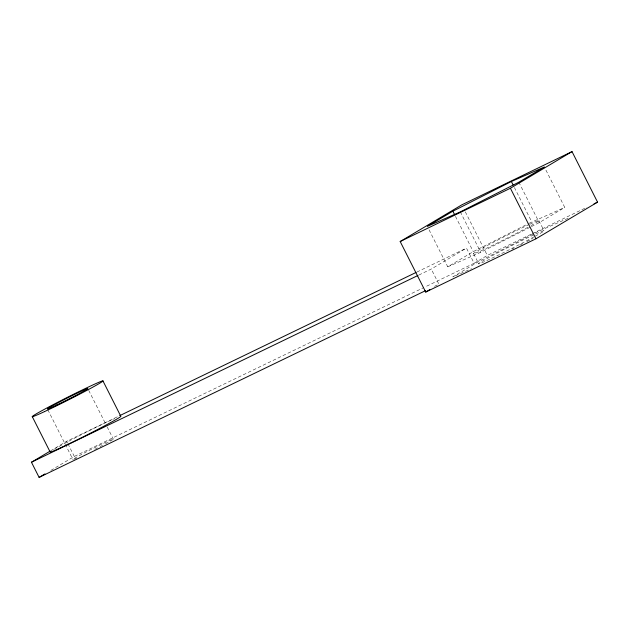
<?xml version="1.0" encoding="UTF-8"?>
<svg xmlns="http://www.w3.org/2000/svg" width="629" height="629" viewBox="0 0 629 629"><rect width="100%" height="100%" fill="white"/><g stroke="black" fill="none" stroke-linecap="round" stroke-linejoin="round"><path stroke-width="0.47" stroke-dasharray="3.15 2.36" d="M50.729 450.765L66.658 441.283L117.961 416.5M50.847 470.413L74.316 456.45L423.702 287.626M418.867 275.03L431.25 269.047L466.459 248.101L474.117 263.26L424.583 287.194M429.072 229.829L447.754 266.822L473.275 251.631L528.297 223.704M531.387 226.597L539.25 222.611L564.771 207.421L544.352 166.992M474.117 263.26L487.318 255.405L531.411 234.098M529.17 223.264L564.771 207.421M447.754 266.822L480.737 252.308L530.514 227.045M512.045 249.115L513.791 248.235M519.9 245.129L523.399 243.352M526.89 241.583L532.999 238.477M416.925 272.035L466.459 248.101M532.291 233.673L586.967 207.256M434.49 286.344L438.908 284.206L431.25 269.047M568.097 218.318L536.891 232.038L478.386 261.743L452.856 276.925L471.577 268.693M538.849 220.496L543.951 230.607M518.823 182.182L539.25 222.611M514.404 187.528L531.788 221.935M465.311 211.839L487.318 255.405M460.318 211.879L480.737 252.308M455.459 216.368L473.275 251.631M473.684 253.746L478.787 263.858M88.713 390.365L105.436 423.474M107.197 426.957L113.362 439.16M66.658 441.283L67.507 442.973M67.932 443.815L74.316 456.45M47.843 409.809L72.925 459.477M76.628 458.156A22.66 0.794 -26.8 0 1 81.605 454.413A22.66 0.794 -26.8 0 1 109.863 440.386A22.66 0.794 -26.8 0 1 104.39 444.381M102.574 445.348A22.66 0.794 -26.8 0 1 100.153 446.614M97.613 447.927A22.66 0.794 -26.8 0 1 93.863 449.837M535.829 233.933A36.828 1.282 -26.8 0 1 534.674 236.488M533.903 236.913A36.828 1.282 -26.8 0 1 487.538 260.241A36.828 1.282 -26.8 0 1 488.615 257.67A36.828 1.282 -26.8 0 1 534.988 234.318M529.885 224.207A36.828 1.282 -26.8 0 1 531.041 225.567M527.998 227.242A36.828 1.282 -26.8 0 1 482.223 250.232A36.828 1.282 -26.8 0 1 483.174 247.74A36.828 1.282 -26.8 0 1 529.005 224.608M54.306 449.145A39.658 1.384 -26.8 0 1 114.761 418.521"/><path stroke-width="0.94" d="M400.178 241.528L461.788 204.865L572.02 151.605L597.55 202.145L535.939 238.8L425.707 292.068L400.178 241.528L510.41 188.26L572.02 151.605M452.856 211.202L427.327 226.393L460.318 211.879L518.823 182.182L544.352 166.992L511.369 181.506L452.856 211.202L454.594 214.646M425.644 290.622L39.108 477.395L31.45 462.236L49.895 451.26M39.108 477.395L44.974 473.904M425.707 292.068L429.835 289.607M119.73 415.643L416.044 272.459M31.45 462.236L417.986 275.463M594.02 203.843L597.55 202.145M511.369 181.506L513.107 184.942M510.41 188.26L535.939 238.8M102.92 380.859L120.792 416.233A39.658 1.384 -26.8 0 1 83.453 436.73A39.658 1.384 -26.8 0 1 50.705 451.41M32.307 416.705L50.178 452.078M56.83 404.974A22.66 0.794 -26.8 0 0 87.832 388.62A22.66 0.794 -26.8 0 0 58.19 402.749A22.66 0.794 -26.8 0 0 56.83 404.974M44.486 411.618A39.658 1.384 -26.8 0 0 102.393 381.528A39.658 1.384 -26.8 0 0 55.965 403.189A39.658 1.384 -26.8 0 0 44.486 411.618"/></g></svg>
